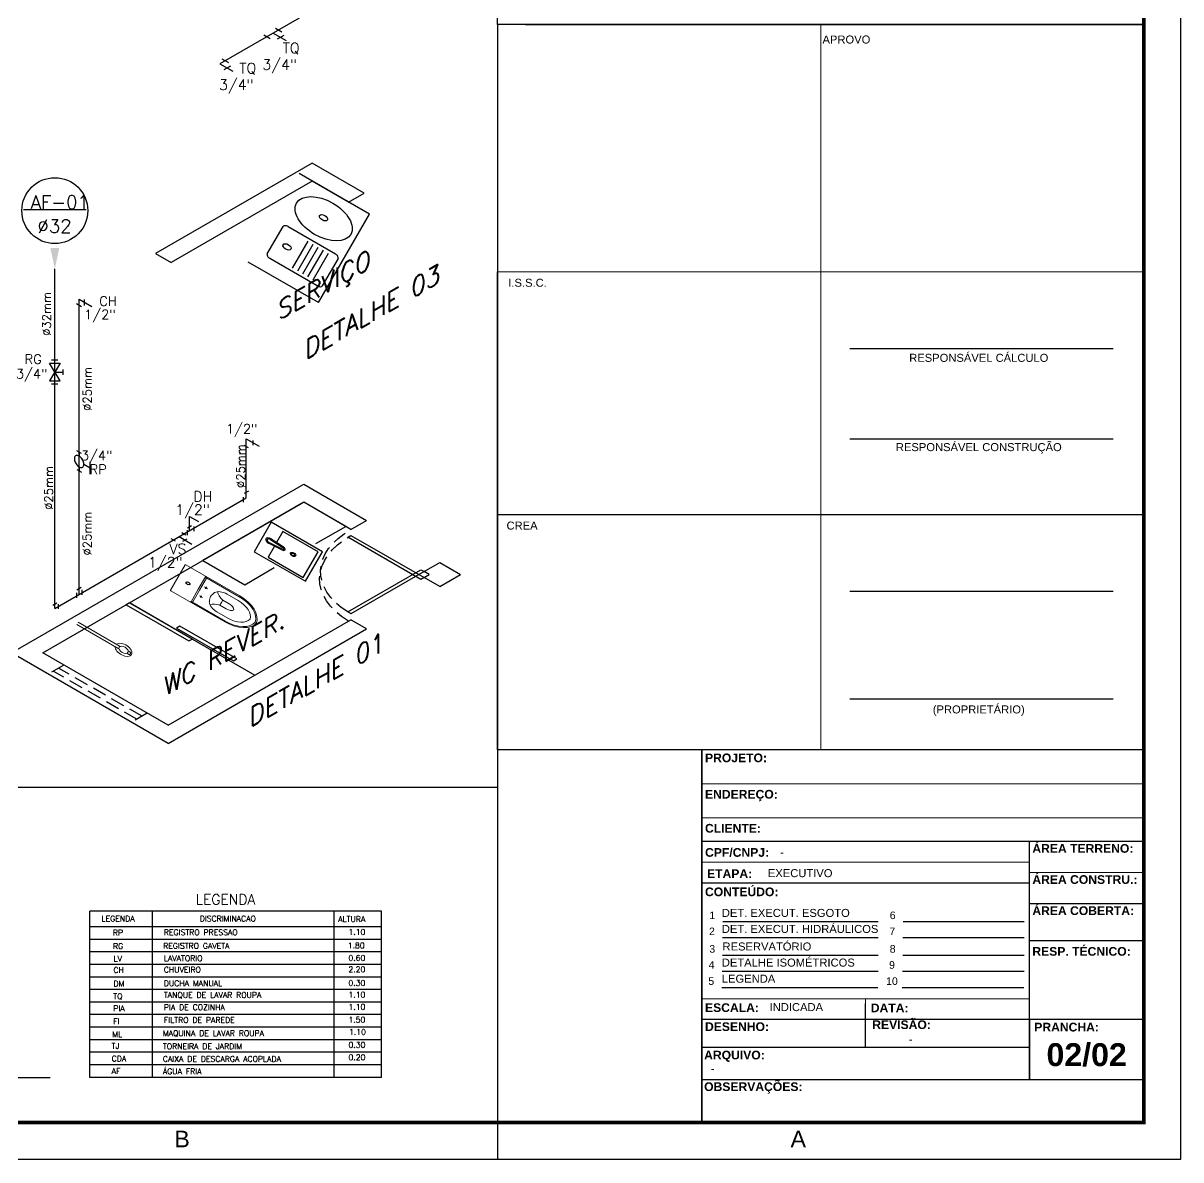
# Model space of a CAD drawing. Header units: millimetres. Extents: x 3923 to 4007, y 744 to 863.
# Drawn here: x 3975.78 to 4007.13, y 743.97 to 774.76 of the extents above; entities that cross this region are included whole.
import ezdxf
from ezdxf.enums import TextEntityAlignment as Align

# ---------------------------------------------------------------- set-up
doc = ezdxf.new("R2010")
doc.units = ezdxf.units.MM
doc.linetypes.add('HIDDEN2', pattern=[0.1875, 0.125, -0.0625])
for name, color, linetype in [('-HIDRO', 8, 'Continuous'), ('A-PEN-R', 1, 'Continuous'), ('A-PEN-Y', 2, 'Continuous'), ('AF', 5, 'Continuous'), ('CONEXAO_AG_FRIA', 2, 'Continuous'), ('CONEXÃO_HIDRÁULICA', 2, 'Continuous'), ('COTAS01', 7, 'Continuous'), ('Diametro', 2, 'Continuous'), ('E-txt-g', 3, 'Continuous'), ('ESPECIFICAÇÃO02', 7, 'Continuous'), ('LAYER8', 9, 'Continuous'), ("LINHA - PROJETU'S", 1, 'Continuous'), ('MOB', 251, 'Continuous'), ('P2', 1, 'Continuous'), ("PRANCHA - PROJETU'S", 7, 'Continuous'), ('Prumadas_L', 1, 'Continuous'), ('Prumadas_Q', 3, 'Continuous'), ('Prumadas_T', 2, 'Continuous'), ('TEXT', 2, 'Continuous')]:
    doc.layers.add(name, color=color, linetype=linetype)
doc.layers.add('E-Lay-9', color=9, linetype='Continuous', lineweight=9)
doc.styles.add('ARIAL', font='arial.ttf', dxfattribs={"height": 2})
doc.styles.add('HELVET', font='HELVET.SHX')
doc.styles.add('ROMANS', font='romans__.ttf', dxfattribs={"height": 0.1})

# ---------------------------------------------------------------- blocks, each defined once
blk = doc.blocks.new('ADFSGASDFG')
at = {"layer": "PRANCHA - PROJETU'S", "color": 1}
for p, q in [((360.678, 47.946), (360.678, 107.346)), ((276.578, 47.946), (360.678, 47.946))]:
    blk.add_line(p, q, dxfattribs=at)
at = {"layer": "PRANCHA - PROJETU'S", "color": 4, "const_width": 0.1}
blk.add_lwpolyline([(279.078, 106.346), (359.678, 106.346), (359.678, 48.946), (279.078, 48.946)], close=True, dxfattribs=at)
blk = doc.blocks.new('A$C656368A0')
at = {"layer": 'COTAS01', "color": 8}
for p, q in [((0, 1.1964), (0, 0)), ((0, 1.1964), (0.5505, 1.1964)), ((0.1097, 0.997), (0.1097, 0.6345)), ((0.1497, 0.997), (0.1497, 0.6345)), ((0.1897, 0.997), (0.1897, 0.6345)), ((0.2298, 0.997), (0.2298, 0.6345)), ((0.2698, 0.997), (0.2698, 0.6345)), ((0, 0), (0.5505, 0))]:
    blk.add_line(p, q, dxfattribs=at)
for centre in [(0.3736, 0.8158), (0.2591, 0.3053)]:
    blk.add_circle(centre, 0.0307, dxfattribs=at)
at = {"layer": 'ESPECIFICAÇÃO02', "color": 8}
blk.add_lwpolyline([(0.4658, 0.6329, -0.414214), (0.4357, 0.6029), (0.0655, 0.6029, -0.414214), (0.0354, 0.6329), (0.0354, 1.0032, -0.414214), (0.0655, 1.0332), (0.4357, 1.0332, -0.414214), (0.4658, 1.0032)], format="xyb", close=True, dxfattribs=at)
blk.add_circle((0.2541, 0.3149), 0.212, dxfattribs=at)
blk = doc.blocks.new('area de servico')
at = {"layer": '-HIDRO', "linetype": 'Continuous'}
for p, q in [((-0.6029, 0.5066), (-0.2502, 0.8593)), ((-0.2502, 0.8593), (0.8104, -0.2014)), ((-0.4968, 0.4006), (-0.2502, 0.6471)), ((-0.2502, 0.6471), (0.7044, -0.3075)), ((-0.4968, 0.4006), (-0.6029, 0.5066)), ((0.8104, -0.2014), (0.7044, -0.3075))]:
    blk.add_line(p, q, dxfattribs=at)
at = {"layer": '-HIDRO', "ltscale": 0.35, "xscale": -1, "rotation": 225}
blk.add_blockref('A$C656368A0', (-0.6395, 0.2579), dxfattribs=at)
blk = doc.blocks.new('vaso-s')
at = {"color": 8}
for start, end in [(0, 180), (180, 0)]:
    blk.add_arc((0.08, 0), 0.0143, start, end, dxfattribs=at)
at = {"layer": 'E-Lay-9', "color": 8}
for p, q in [((0, 0.17), (0, 0)), ((0.4256, 0.175), (0.005, 0.175)), ((0.16, 0.17), (0.16, 0.17)), ((0.16, 0.17), (0.16, 0)), ((0.4256, 0.165), (0.165, 0.165)), ((0.17, 0), (0.17, 0.16)), ((0.4306, 0.12), (0.3459, 0.12)), ((0.2134, 0.06), (0.1891, 0.06)), ((0.2013, 0.0479), (0.2013, 0.0722)), ((0.3406, 0.035), (0.3406, 0)), ((0.3906, 0.035), (0.3406, 0.035)), ((0, -0.17), (0, 0)), ((0.16, -0.17), (0.16, 0)), ((0.17, 0), (0.17, -0.1601)), ((0.2134, -0.06), (0.1891, -0.06)), ((0.2013, -0.0479), (0.2013, -0.0722)), ((0.3406, -0.035), (0.3406, 0)), ((0.3906, -0.035), (0.3406, -0.035)), ((0.4306, -0.12), (0.3459, -0.12)), ((0.4256, -0.175), (0.005, -0.175)), ((0.16, -0.17), (0.16, -0.17)), ((0.4256, -0.165), (0.165, -0.165))]:
    blk.add_line(p, q, dxfattribs=at)
for centre in [(0.2013, 0.06), (0.2013, -0.06)]:
    blk.add_circle(centre, 0.005, dxfattribs=at)
for centre, radius, start, end in [((0.005, 0.17), 0.005, 90, 180), ((0.155, 0.17), 0.005, 0, 90), ((0.165, 0.17), 0.00495, 180, 270), ((0.165, 0.16), 0.00495, 0, 90), ((0.4256, -0.015), 0.19, 4.52806, 90), ((0.4256, -0.015), 0.18, 4.78019, 90), ((0.3459, 0.0375), 0.0825, 90, 163.03545), ((0.3754, 0.1358), 0.1066, 206.93947, 250.96472), ((0.4306, -0.015), 0.135, 6.37937, 90), ((0.518, -0.015), 0.2624, 163.03545, 176.7233), ((0.3906, -0.015), 0.05, 17.4576, 90), ((0.518, 0.015), 0.2624, 183.2767, 196.96455), ((0.3459, -0.0375), 0.0825, 196.96455, 270), ((0.3754, -0.1358), 0.1066, 109.03528, 153.06053), ((0.3906, 0.015), 0.05, 270, 342.5424), ((0.4256, 0.015), 0.19, 270, 355.47194), ((0.4256, 0.015), 0.18, 270, 355.21981), ((0.4306, 0.015), 0.135, 270, 353.62063), ((0.005, -0.17), 0.005, 180, 270), ((0.155, -0.17), 0.005, 270, 0), ((0.165, -0.17), 0.00495, 90, 180), ((0.165, -0.1601), 0.00495, 270, 0)]:
    blk.add_arc(centre, radius, start, end, dxfattribs=at)
blk = doc.blocks.new('Chuveiro')
at = {"layer": 'E-Lay-9', "color": 8}
for p, q in [((-0.0311, 0.0156), (-0.3604, 0.0156)), ((0.0509, 0.0156), (0.0311, 0.0156)), ((0.0509, 0.0156), (0.0509, -0.0156)), ((-0.0311, -0.0156), (-0.3604, -0.0156)), ((0.0509, -0.0156), (0.0311, -0.0156))]:
    blk.add_line(p, q, dxfattribs=at)
blk.add_circle((0, 0), 0.0348, dxfattribs=at)
for centre, radius, start, end in [((0, 0), 0.0624, 194.4775, 165.5225), ((0.0093, 0), 0.0444, 339.42663, 20.57337)]:
    blk.add_arc(centre, radius, start, end, dxfattribs=at)
blk = doc.blocks.new('CUBA QUADRADA-flat-4-flat-1')
at = {"layer": 'MOB'}
blk.add_lwpolyline([(0, -0.2), (0.4, -0.2), (0.4, 0.2), (0, 0.2)], close=True, dxfattribs=at)
blk.add_lwpolyline([(0.1, -0.0255), (0.1, -0.175), (0.375, -0.175), (0.375, 0.175), (0.1, 0.175), (0.1, 0.0255)], dxfattribs=at)
for points in [[(0.155, -0.02), (0.055, -0.03, -1), (0.055, 0.03), (0.155, 0.02, -1)], [(0.155, -0.01), (0.055, -0.02, -1), (0.055, 0.02), (0.155, 0.01, -1)]]:
    blk.add_lwpolyline(points, format="xyb", close=True, dxfattribs=at)
for radius in [0.02, 0.0125]:
    blk.add_circle((0.2375, 0), radius, dxfattribs=at)
blk = doc.blocks.new('WC REVERSIVEL')
at = {"layer": '-HIDRO', "linetype": 'Continuous'}
for p, q in [((-0.7092, 1.6476), (-1.1335, 1.2234)), ((1.2707, -0.3323), (-0.7092, 1.6476)), ((-1.0274, 1.1173), (-0.7092, 1.4355)), ((1.0586, -0.3323), (-0.7092, 1.4355)), ((-1.0274, 1.1173), (-1.1335, 1.2234)), ((-1.6284, 0.7284), (-1.7696, 0.5867)), ((-1.5224, 0.6223), (-1.6284, 0.7284)), ((-1.6284, 0.4456), (-1.7696, 0.5867)), ((-1.6284, 0.4456), (-1.5224, 0.5516)), ((-1.5577, 0.587), (-1.5224, 0.6223)), ((-1.5577, 0.587), (-1.5224, 0.6223)), ((-1.5224, 0.5516), (-1.5577, 0.587)), ((-1.1335, -0.0494), (-1.0274, 0.0567)), ((-1.1335, -0.0494), (-1.0274, 0.0567)), ((0.21, -1.1808), (-1.0274, 0.0567)), ((0.21, -1.3929), (-1.1335, -0.0494)), ((0.21, -1.1808), (1.0586, -0.3323)), ((0.21, -1.3929), (1.2707, -0.3323))]:
    blk.add_line(p, q, dxfattribs=at)
at = {"layer": '-HIDRO'}
blk.add_line((0.4717, 0.2546), (-0.3769, -0.5939), dxfattribs=at)
at = {"layer": '-HIDRO', "linetype": 'HIDDEN2'}
for p, q in [((0.3868, -1.0747), (0.9525, -0.509)), ((0.4222, -1.1101), (0.9878, -0.5444)), ((0.9171, -0.4737), (1.0232, -0.5797)), ((0.3514, -1.0394), (0.4575, -1.1454))]:
    blk.add_line(p, q, dxfattribs=at)
at = {"layer": '-HIDRO'}
blk.add_lwpolyline([(-0.7907, 0.9513), (-0.9921, 1.1527), (-0.7092, 1.4355), (-0.0253, 0.7516), (-0.3082, 0.4688), (-0.5079, 0.6685)], dxfattribs=at)
for points in [[(-1.5224, 0.5516), (-1.5012, 0.5304), (-1.0062, 1.0254), (-1.0274, 1.0466)], [(-1.5224, 0.6223), (-1.0274, 0.1274), (-1.0062, 0.1486), (-1.5012, 0.6436)], [(0.4717, 0.2546), (0.4933, 0.233), (0.0691, -0.1913), (0.0474, -0.1696)], [(0.1305, -0.0169), (0.1535, -0.0399), (-0.2321, -0.4255), (-0.2551, -0.4026)]]:
    blk.add_lwpolyline(points, close=True, dxfattribs=at)
at = {"layer": '-HIDRO', "linetype": 'HIDDEN2'}
for centre, radius, start in [((-1.5229, 0.6219), 0.7007, 317.5089), ((-1.539, 0.535), 0.7235, 316.85774)]:
    blk.add_arc(centre, radius, start, 45, dxfattribs=at)
at = {"layer": '-HIDRO', "xscale": -1, "rotation": 45}
blk.add_blockref('CUBA QUADRADA-flat-4-flat-1', (-0.4301, 1.0291), dxfattribs=at)
at = {"layer": '-HIDRO', "rotation": 225}
for name, p in [('vaso-s', (0.1447, 0.5534)), ('Chuveiro', (0.5121, -0.2955))]:
    blk.add_blockref(name, p, dxfattribs=at)
blk = doc.blocks.new('*U882', base_point=(2541.5, 289.3))
for p, q in [((2535.8, 298.7), (2547.3, 280)), ((2535.8, 280), (2547.3, 298.7)), ((2547.3, 298.7), (2535.8, 298.7)), ((2538.2, 302), (2544.9, 302)), ((2541.5, 289.3), (2532.6, 289.3)), ((2547.3, 280), (2535.8, 280)), ((2538.2, 276.7), (2544.9, 276.7))]:
    blk.add_line(p, q)
at = {"linetype": 'Continuous'}
blk.add_line((2532.6, 286.6), (2532.6, 292.1), dxfattribs=at)
blk = doc.blocks.new('*U883', base_point=(2541.5, 283.9))
for p, q in [((2535.4, 277.1), (2535.4, 283.8)), ((2538.6, 275.6), (2544.4, 278.9))]:
    blk.add_line(p, q)
blk = doc.blocks.new('ADH_CXI_RG_A')
for p, q in [((0.0195, 0.0667), (-0.0195, 0.0892)), ((0, 0.078), (0, 0.046)), ((-0.0195, -0.0667), (0.0195, -0.0892)), ((0, -0.046), (0, -0.078)), ((0.0398, -0.023), (0.0937, -0.0541)), ((0.0937, -0.1066), (0.0937, -0.0016))]:
    blk.add_line(p, q)
blk.add_lwpolyline([(0.0398, -0.023, 0.064782), (0.0374, -0.0059, 0.052885), (0.0305, 0.0119, 0.05077), (0.0199, 0.0283, 0.057376), (0.0069, 0.0413, 0.075912), (-0.0069, 0.0493, 0.111921), (-0.0199, 0.0513, 0.1493), (-0.0305, 0.0472, 0.133827), (-0.0374, 0.0373, 0.091621), (-0.0398, 0.023, 0.064782), (-0.0374, 0.0059, 0.052885), (-0.0305, -0.0119, 0.05077), (-0.0199, -0.0283, 0.057376), (-0.0069, -0.0413, 0.075912), (0.0069, -0.0493, 0.111921), (0.0199, -0.0513, 0.1493), (0.0305, -0.0472, 0.133827), (0.0374, -0.0373, 0.091621), (0.0398, -0.023)], format="xyb", close=True)

msp = doc.modelspace()

# ---------------------------------------------------------------- linework, layer by layer
at = {"color": 4}
msp.add_line((4006.129, 754.87), (4006.129, 774.604), dxfattribs=at)
for p, q in [((3977.586, 746.205), (3977.586, 750.706)), ((3985.48, 750.706), (3977.586, 750.706)), ((3979.284, 746.205), (3979.284, 750.706)), ((3984.205, 746.205), (3984.205, 750.706)), ((3985.482, 746.205), (3985.482, 750.706)), ((3985.48, 750.281), (3977.586, 750.281)), ((3985.48, 749.941), (3977.586, 749.941)), ((3985.48, 749.602), (3977.586, 749.602)), ((3985.48, 749.262), (3977.586, 749.262)), ((3984.503, 749.262), (3977.586, 749.262)), ((3985.48, 748.923), (3977.586, 748.923)), ((3985.48, 748.583), (3977.586, 748.583)), ((3985.48, 748.243), (3977.586, 748.243)), ((3985.464, 747.904), (3977.586, 747.904)), ((3985.48, 747.564), (3977.586, 747.564)), ((3985.48, 747.224), (3977.586, 747.224)), ((3985.482, 746.885), (3977.586, 746.885)), ((3985.482, 746.545), (3977.586, 746.545)), ((3985.482, 746.205), (3977.586, 746.205))]:
    msp.add_line(p, q)
at = {"layer": 'A-PEN-R'}
for p, q in [((3988.629, 774.728), (3988.629, 802.386)), ((3938.444, 754.064), (3988.629, 754.064))]:
    msp.add_line(p, q, dxfattribs=at)
at = {"layer": 'A-PEN-Y'}
for p, q in [((3989.38, 774.728), (4006.129, 774.728)), ((3982.294, 774.444), (3982.467, 774.344)), ((3982.61, 774.626), (3982.784, 774.526)), ((3982.835, 774.429), (3982.661, 774.329)), ((3981.164, 773.791), (3981.337, 773.691)), ((3981.391, 773.596), (3981.217, 773.496)), ((3981.739, 761.92), (3981.739, 761.787)), ((3981.88, 762.086), (3981.764, 762.02)), ((3980.189, 760.891), (3980.073, 760.958)), ((3980.22, 761.027), (3980.22, 760.894)), ((3980.342, 761.148), (3980.226, 761.082)), ((3980.397, 761.13), (3980.397, 760.996)), ((3979.904, 760.727), (3979.788, 760.793)), ((3980.105, 760.726), (3980.221, 760.793)), ((3977.228, 759.331), (3977.228, 759.197)), ((3977.352, 759.472), (3977.236, 759.405)), ((3977.37, 759.412), (3977.37, 759.279)), ((3976.695, 759.054), (3976.58, 758.987)), ((3976.729, 759.027), (3976.729, 758.894))]:
    msp.add_line(p, q, dxfattribs=at)
at = {"layer": 'AF'}
for p, q in [((3983.255, 774.899), (3981.108, 773.659)), ((3982.552, 774.493), (3982.898, 774.293)), ((3982.552, 774.493), (3982.898, 774.293)), ((3981.108, 773.659), (3981.454, 773.459)), ((3981.108, 773.659), (3981.454, 773.459)), ((3976.637, 758.908), (3976.637, 768.108)), ((3977.294, 759.287), (3977.294, 767.287)), ((3977.294, 767.287), (3977.64, 767.087)), ((3981.822, 761.901), (3981.822, 763.501)), ((3981.822, 763.501), (3982.168, 763.301)), ((3976.637, 758.908), (3981.822, 761.901)), ((3980.287, 760.999), (3980.287, 761.399)), ((3980.287, 761.399), (3980.529, 761.259)), ((3980.004, 760.851), (3980.35, 760.651))]:
    msp.add_line(p, q, dxfattribs=at)
at = {"layer": 'CONEXÃO_HIDRÁULICA'}
for p, q in [((3982.01, 763.329), (3982.01, 763.459)), ((3981.878, 763.253), (3981.766, 763.317))]:
    msp.add_line(p, q, dxfattribs=at)
at = {"layer": 'E-txt-g'}
for p, q in [((4005.296, 765.941), (3998.17, 765.941)), ((4005.296, 763.492), (3998.17, 763.492)), ((4005.296, 759.363), (3998.17, 759.363)), ((4005.296, 756.448), (3998.17, 756.448))]:
    msp.add_line(p, q, dxfattribs=at)
at = {"layer": 'LAYER8', "color": 2}
msp.add_lwpolyline([(3950.748, 746.205), (3951.794, 746.205), (3956.943, 746.205), (3962.284, 746.205), (3966.72, 746.205), (3971.774, 746.205), (3976.511, 746.205)], dxfattribs=at)
at = {"layer": "LINHA - PROJETU'S", "color": 1}
msp.add_line((3988.629, 755.074), (3988.629, 768.026), dxfattribs=at)
at = {"layer": "LINHA - PROJETU'S", "color": 1, "const_width": 0.03}
for points in [[(3988.629, 755.074), (3988.629, 774.728), (4006.176, 774.728)], [(3997.379, 755.074), (3997.379, 774.728)], [(4006.129, 768.026), (3988.629, 768.026)], [(4006.129, 761.448), (3988.629, 761.448)], [(4006.129, 755.074), (3988.629, 755.074), (3988.629, 743.986)], [(3994.154, 744.986), (3994.154, 755.074)], [(3994.154, 754.155), (4006.129, 754.155)], [(3994.154, 754.155), (4006.129, 754.155)], [(3994.154, 753.237), (4006.129, 753.237)], [(3994.154, 752.598), (4006.129, 752.598)], [(3994.154, 752.598), (4006.129, 752.598)], [(3994.154, 752.598), (4006.129, 752.598)], [(4003.027, 752.598), (4003.027, 746.156)], [(4003.027, 752.034), (3994.154, 752.034)], [(3994.154, 752.034), (4003.027, 752.034)], [(4006.129, 751.756), (4003.027, 751.756)], [(3994.154, 751.47), (4003.027, 751.47)], [(4003.027, 750.911), (4006.129, 750.911)], [(4006.129, 749.911), (4003.027, 749.911)], [(4003.027, 748.333), (3994.154, 748.333)], [(3998.59, 748.333), (3998.59, 747.025)], [(3994.154, 747.778), (4006.129, 747.778)], [(4003.027, 747.025), (3998.59, 747.025), (3998.59, 747.778)], [(4003.027, 747.778), (4003.027, 747.025)], [(3998.59, 747.025), (3994.154, 747.025)], [(4006.129, 746.145), (3994.154, 746.145)]]:
    msp.add_lwpolyline(points, dxfattribs=at)
at = {"layer": "LINHA - PROJETU'S", "color": 1}
for points in [[(3994.154, 755.074), (3994.154, 744.986)], [(4003.027, 747.778), (4003.027, 746.156)]]:
    msp.add_lwpolyline(points, dxfattribs=at)
at = {"layer": 'P2'}
msp.add_line((4006.129, 755.074), (3988.629, 755.074), dxfattribs=at)
at = {"layer": "PRANCHA - PROJETU'S", "color": 1}
for p, q in [((3988.629, 755.074), (3988.629, 744.986)), ((3998.59, 747.778), (3998.59, 748.204)), ((3994.154, 746.145), (4006.129, 746.145))]:
    msp.add_line(p, q, dxfattribs=at)
at = {"layer": "PRANCHA - PROJETU'S"}
for p, q in [((4006.129, 755.074), (4006.129, 744.986)), ((3988.629, 744.986), (4006.129, 744.986)), ((3988.629, 744.986), (4006.129, 744.986)), ((3988.629, 744.986), (4006.129, 744.986)), ((3990.401, 744.986), (4006.129, 744.986)), ((3994.966, 744.986), (4005.804, 744.986)), ((3994.966, 744.986), (4006.129, 744.986))]:
    msp.add_line(p, q, dxfattribs=at)
at = {"layer": "PRANCHA - PROJETU'S", "color": 6}
for p, q in [((3994.727, 750.425), (3998.932, 750.425)), ((3999.613, 750.425), (4002.507, 750.425)), ((3999.613, 750.425), (4002.884, 750.425)), ((3994.718, 749.991), (3998.932, 749.991)), ((3999.604, 749.991), (4002.884, 749.991)), ((3994.718, 749.516), (3998.932, 749.516)), ((3999.604, 749.516), (4002.884, 749.516)), ((3994.709, 749.08), (3998.932, 749.08)), ((3994.709, 749.08), (3998.932, 749.08)), ((3999.595, 749.08), (4002.884, 749.08)), ((3999.595, 749.08), (4002.884, 749.08)), ((3994.7, 748.643), (3998.923, 748.643)), ((3994.7, 748.643), (3998.923, 748.643)), ((3999.586, 748.643), (4002.875, 748.643)), ((3999.586, 748.643), (4002.875, 748.643))]:
    msp.add_line(p, q, dxfattribs=at)
at = {"layer": "PRANCHA - PROJETU'S", "color": 1}
for points in [[(4006.129, 755.074), (3988.629, 755.074), (3988.629, 744.986)], [(3994.154, 747.43), (3994.154, 755.074)], [(4003.027, 746.156), (4003.027, 752.598)], [(4003.027, 750.911), (4006.129, 750.911)], [(4003.027, 749.911), (4006.129, 749.911)], [(4006.129, 748.204), (4006.169, 748.204)], [(3994.154, 747.778), (4006.129, 747.778)], [(3998.59, 747.025), (3998.59, 747.778)], [(3994.154, 744.986), (3994.154, 747.43)], [(4003.027, 747.43), (4003.027, 747.432)], [(3994.154, 747.025), (4003.027, 747.025)]]:
    msp.add_lwpolyline(points, dxfattribs=at)
at = {"layer": 'Prumadas_L'}
msp.add_line((3977.486, 769.705), (3975.789, 769.705), dxfattribs=at)
msp.add_solid([(3976.637, 768.108), (3976.757, 768.671), (3976.517, 768.671)], dxfattribs=at)
at = {"layer": 'Prumadas_Q'}
msp.add_circle((3976.637, 769.682), 0.893, dxfattribs=at)

# ---------------------------------------------------------------- block references
at = {"layer": 'AF', "xscale": -4, "yscale": 2.3094, "zscale": 4}
for name, p in [('area de servico', (3982.604, 768.987)), ('WC REVERSIVEL', (3980.546, 758.468))]:
    msp.add_blockref(name, p, dxfattribs=at)
at = {"layer": 'CONEXAO_AG_FRIA'}
for name, p, xscale, yscale, zscale in [('*U883', (3977.294, 767.278), -0.02400000000125146, 0.02399999999988722, 2.4), ('*U882', (3976.637, 765.307), -0.02560000000084983, 0.02559999999994034, 2.56)]:
    msp.add_blockref(name, p, dxfattribs=dict(at, xscale=xscale, yscale=yscale, zscale=zscale))
at = {"layer": 'CONEXÃO_HIDRÁULICA', "xscale": 3.200000000000728, "yscale": 3.199999999999818, "zscale": 3.2}
msp.add_blockref('ADH_CXI_RG_A', (3977.294, 762.887), dxfattribs=at)
at = {"layer": "PRANCHA - PROJETU'S", "color": 1}
msp.add_blockref('ADFSGASDFG', (3646.451, 696.04), dxfattribs=at)

# ---------------------------------------------------------------- texts
at = {"color": 3, "style": 'ROMANS'}
for s, height, p in [('LEGENDA', 0.1528, (3977.9, 750.582)), ('DISCRIMINACAO', 0.15284, (3980.561, 750.582)), ('ALTURA', 0.1528, (3984.31, 750.567)), ('REGISTRO PRESSAO', 0.15284, (3979.59, 750.21)), ('1.10', 0.1528, (3984.588, 750.219)), ('RP ', 0.1528, (3978.21, 750.201)), ('RG', 0.1528, (3978.212, 749.835)), ('REGISTRO GAVETA', 0.15284, (3979.572, 749.844)), ('1.80', 0.1528, (3984.57, 749.853)), ('LV', 0.1528, (3978.225, 749.498)), ('LAVATORIO', 0.1528, (3979.59, 749.507)), ('0.60', 0.1528, (3984.588, 749.516)), ('CH', 0.1528, (3978.225, 749.187)), ('CHUVEIRO', 0.1528, (3979.59, 749.196)), ('2.20', 0.1528, (3984.588, 749.205)), ('DM', 0.1528, (3978.225, 748.821)), ('DUCHA MANUAL', 0.15284, (3979.59, 748.83)), ('0.30', 0.1528, (3984.588, 748.839)), ('TQ', 0.1528, (3978.221, 748.478)), ('TANQUE DE LAVAR ROUPA', 0.15284, (3979.59, 748.511)), ('1.10', 0.1528, (3984.588, 748.52)), ('PIA', 0.1528, (3978.221, 748.149)), ('PIA DE COZINHA', 0.15284, (3979.59, 748.182)), ('1.10', 0.1528, (3984.588, 748.191)), ('FI', 0.1528, (3978.221, 747.8)), ('FILTRO DE PAREDE', 0.15284, (3979.59, 747.833)), ('1.50', 0.1528, (3984.588, 747.842)), ('ML', 0.1528, (3978.194, 747.444)), ('MAQUINA DE LAVAR ROUPA', 0.15284, (3979.563, 747.478)), ('1.10', 0.1528, (3984.604, 747.512)), ('TJ', 0.1528, (3978.177, 747.13)), ('TORNEIRA DE JARDIM', 0.15284, (3979.563, 747.122)), ('0.30', 0.1528, (3984.59, 747.162)), ('CDA', 0.1528, (3978.177, 746.79)), ('CAIXA DE DESCARGA ACOPLADA', 0.15284, (3979.563, 746.782)), ('0.20', 0.1528, (3984.59, 746.823)), ('AF', 0.1528, (3978.177, 746.45)), ('ÁGUA FRIA', 0.1528, (3979.563, 746.443))]:
    msp.add_text(s, height=height, dxfattribs=at).set_placement(p, align=Align.TOP_LEFT)
at = {"layer": 'CONEXAO_AG_FRIA', "style": 'ROMANS'}
for s, height, p in [('TQ', 0.28, (3982.809, 773.947)), ('3/4"', 0.28, (3982.259, 773.497)), ('TQ', 0.28, (3981.635, 773.4)), ('3/4"', 0.28, (3981.085, 772.95)), ('CH', 0.256, (3977.841, 767.102)), ('1/2"', 0.256, (3977.431, 766.742)), ('RG', 0.256, (3975.821, 765.528)), ('3/4"', 0.256, (3975.585, 765.135)), ('1/2"', 0.256, (3981.27, 763.644)), ('3/4"', 0.256, (3977.344, 762.923)), ('RP', 0.256, (3977.58, 762.546)), ('DH', 0.28, (3980.388, 761.801)), ('1/2"', 0.28, (3979.9, 761.441)), ('VS', 0.28, (3979.743, 760.378)), ('1/2"', 0.28, (3979.163, 760.018))]:
    msp.add_text(s, height=height, dxfattribs=at).set_placement(p)
at = {"layer": 'Diametro', "style": 'ROMANS'}
for s, p in [('%%C32mm', (3976.53, 766.883)), ('%%C25mm', (3977.63, 764.851)), ('%%C25mm', (3981.787, 762.761)), ('%%C25mm', (3976.587, 762.168)), ('%%C25mm', (3977.627, 760.934))]:
    msp.add_text(s, height=0.2304, rotation=90, dxfattribs=at).set_placement(p, align=Align.CENTER)
at = {"layer": "PRANCHA - PROJETU'S", "color": 2, "style": 'ARIAL'}
for s, height, p in [('APROVO', 0.2168, (3998.073, 774.317)), ('I.S.S.C.', 0.2168, (3989.438, 767.729)), ('RESPONSÁVEL CÁLCULO', 0.21676, (4001.658, 765.722)), ('RESPONSÁVEL CONSTRUÇÃO', 0.21676, (4001.658, 763.273)), ('CREA', 0.2168, (3989.29, 761.151)), ('(PROPRIETÁRIO)', 0.21676, (4001.657, 756.167))]:
    msp.add_text(s, height=height, dxfattribs=at).set_placement(p, align=Align.MIDDLE)
for s, height, p in [('-', 0.217, (3996.276, 752.193)), ('EXECUTIVO', 0.2168, (3995.946, 751.628)), ('DET. EXECUT. ESGOTO', 0.21676, (3994.699, 750.551)), ('DET. EXECUT. HIDRÁULICOS', 0.21676, (3994.699, 750.117)), ('RESERVATÓRIO', 0.21676, (3994.718, 749.642)), ('DETALHE ISOMÉTRICOS', 0.21676, (3994.699, 749.206)), ('LEGENDA', 0.2168, (3994.699, 748.769)), ('INDICADA', 0.2168, (3995.993, 748)), ('-', 0.217, (3999.76, 747.127)), ('-', 0.217, (3994.398, 746.332))]:
    msp.add_text(s, height=height, dxfattribs=at).set_placement(p)
at = {"layer": "PRANCHA - PROJETU'S", "style": 'ARIAL'}
for s, height, p in [('1', 0.205, (3994.36, 750.492)), ('6', 0.205, (3999.246, 750.492)), ('2', 0.205, (3994.351, 750.058)), ('7', 0.205, (3999.237, 750.058)), ('3', 0.205, (3994.36, 749.583)), ('8', 0.205, (3999.246, 749.583)), ('4', 0.205, (3994.342, 749.147)), ('9', 0.205, (3999.228, 749.147)), ('5', 0.205, (3994.333, 748.71)), ('10', 0.2047, (3999.147, 748.71))]:
    msp.add_text(s, height=height, dxfattribs=at).set_placement(p)
at = {"layer": "PRANCHA - PROJETU'S", "color": 50, "linetype": 'Continuous', "style": 'ARIAL'}
for s, p in [('B', (3980.082, 744.536)), ('A', (3996.769, 744.536))]:
    msp.add_text(s, height=0.45, dxfattribs=at).set_placement(p, align=Align.MIDDLE)
at = {"layer": "PRANCHA - PROJETU'S", "color": 3, "char_height": 0.23508, "width": 8.80966, "attachment_point": 1, "style": 'HELVET'}
for s, insert in [('{\\fArial|b1|i0|c0|p34;PROJETO:}', (3994.244, 754.977)), ('{\\fArial|b1|i0|c0|p34;ENDEREÇO:}', (3994.244, 753.991)), ('{\\fArial|b1|i0|c0|p34;CLIENTE:}', (3994.244, 753.07)), ('{\\fArial|b1|i0|c0|p34;CPF/CNPJ:}', (3994.246, 752.415)), ('{\\fArial|b1|i0|c0|p34;ÁREA TERRENO:}', (4003.108, 752.524)), ('{\\fArial|b1|i0|c0|p34;ETAPA:}', (3994.299, 751.84)), ('{\\fArial|b1|i0|c0|p34;ÁREA CONSTRU.:}', (4003.108, 751.681)), ('{\\fArial|b1|i0|c0|p34;CONTEÚDO:}', (3994.244, 751.348)), ('{\\fArial|b1|i0|c0|p34;ÁREA COBERTA:}', (4003.108, 750.837)), ('{\\fArial|b1|i0|c0|p34;RESP. TÉCNICO:}', (4003.108, 749.735)), ('{\\fArial|b1|i0|c0|p34;ESCALA:}', (3994.244, 748.212)), ('{\\fArial|b1|i0|c0|p34;DATA:}', (3998.733, 748.204)), ('{\\fArial|b1|i0|c0|p34;DESENHO:}', (3994.244, 747.696)), ('{\\fArial|b1|i0|c0|p34;REVISÃO:}', (3998.773, 747.749)), ('{\\fArial|b1|i0|c0|p34;PRANCHA:}', (4003.16, 747.684)), ('{\\fArial|b1|i0|c0|p34;ARQUIVO:}', (3994.22, 746.927)), ('{\\fArial|b1|i0|c0|p34;OBSERVAÇÕES:}', (3994.22, 746.07))]:
    msp.add_mtext(s, dxfattribs=dict(at, insert=insert))
at = {"layer": "PRANCHA - PROJETU'S", "color": 2, "insert": (4003.491, 747.131), "char_height": 0.62207, "width": 23.31203, "attachment_point": 1, "style": 'HELVET'}
msp.add_mtext('{\\fArial|b1|i0|c0|p34;02/02}', dxfattribs=at)
at = {"layer": 'Prumadas_T', "style": 'ROMANS'}
for s, p in [('AF-01', (3976.772, 769.731)), ('%%C32', (3976.629, 769.083))]:
    msp.add_text(s, height=0.36, dxfattribs=at).set_placement(p, align=Align.CENTER)
at = {"layer": 'Prumadas_T', "style": 'ROMANS', "oblique": 30.0016, "width": 1.154719}
for s, p in [('SERVIÇO', (3982.691, 766.698, 20.267)), ('DETALHE 03', (3983.416, 765.633)), ('WC REVER.', (3979.599, 756.514)), ('DETALHE 01', (3981.915, 755.677))]:
    msp.add_text(s, height=0.4539, rotation=29.9992, dxfattribs=at).set_placement(p)
at = {"layer": 'TEXT', "style": 'ROMANS'}
msp.add_text('LEGENDA', height=0.2751, dxfattribs=at).set_placement((3980.451, 751.163, 26.655), align=Align.TOP_LEFT)

doc.saveas('drawing.dxf')
